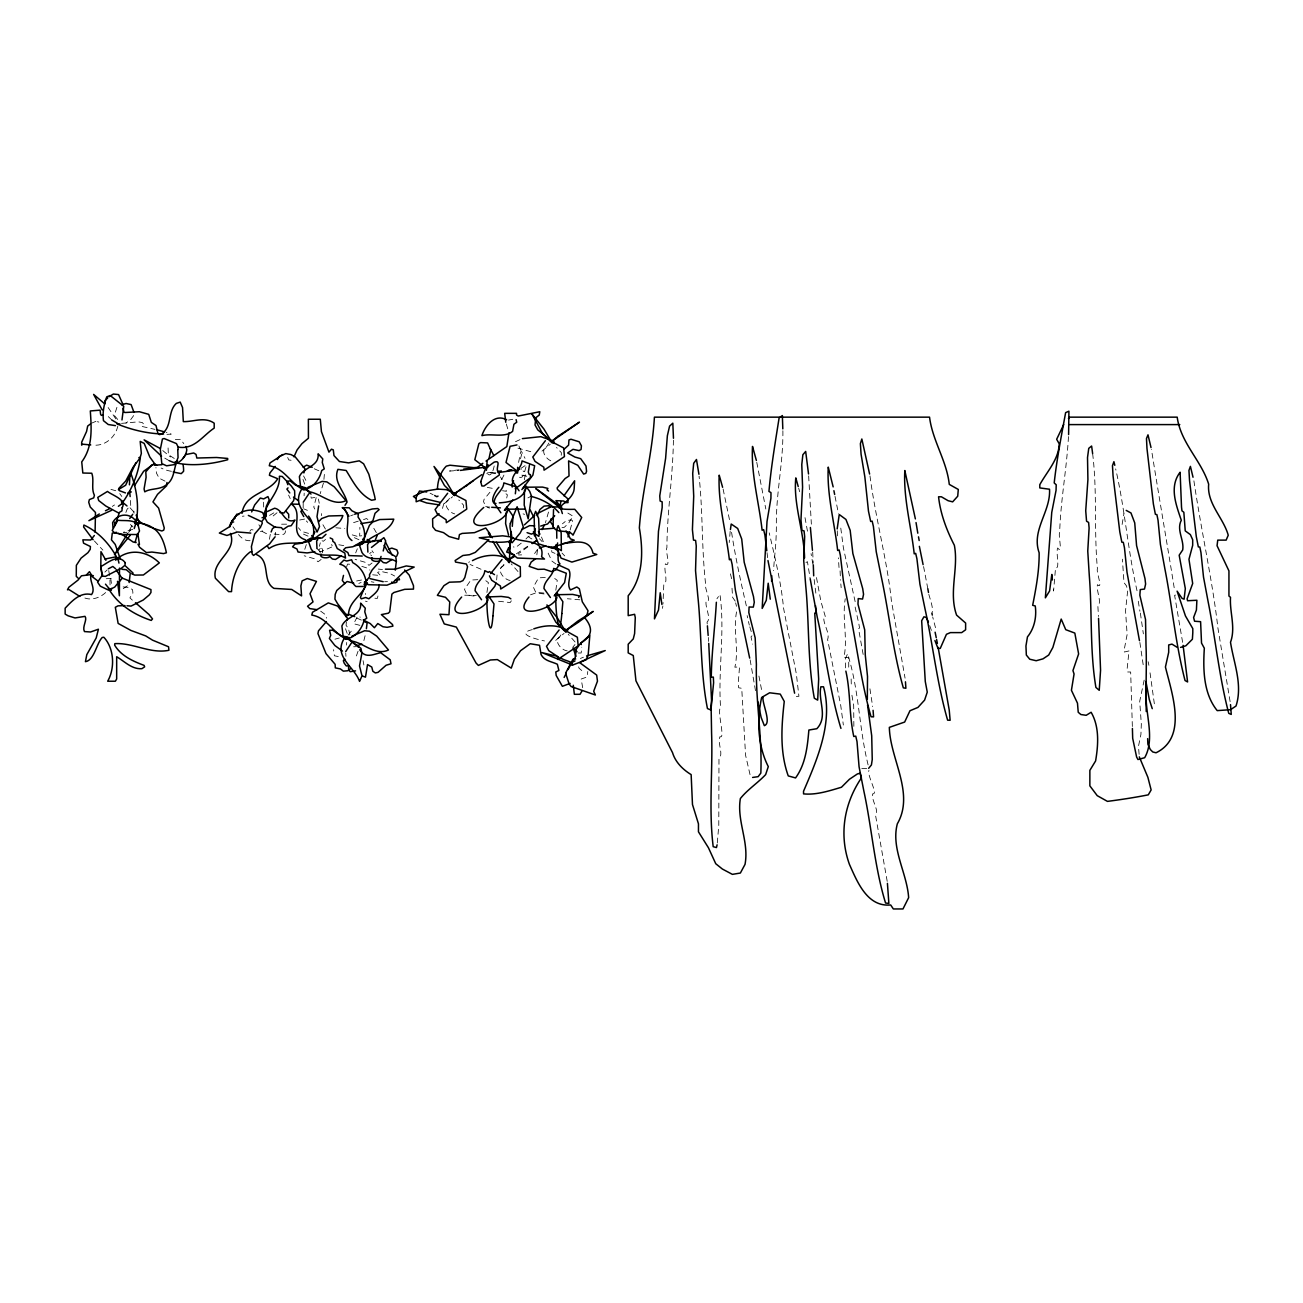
<?xml version="1.0" encoding="UTF-8"?>
<svg xmlns="http://www.w3.org/2000/svg" width="1303" height="1303" viewBox="0 0 1303 1303"><rect width="100%" height="100%" fill="white"/><g stroke="black" fill="none" stroke-linecap="round" stroke-linejoin="round"><path stroke-width="0.75" stroke-dasharray="5 3.75" d="M807.469 531.184L804.423 514.408M848.725 667.169L848.742 657.445L843.921 657.412C848.025 638.063 841.917 618.322 845.256 598.745M316.206 497.648L313.762 507.03L314.821 509.05M110.055 584.933L109.892 577.424M318.437 499.049L319.251 503.251M304.088 495.759L304.185 493.153M346.598 645.083L346.679 642.477M322.362 552.912L322.509 549.198L319.463 545.81M673.407 440.17C672.934 476.442 667.12 511.379 666.908 547.618C665.035 550.42 671.322 568.238 665.361 563.857C663.357 569.851 668.667 582.05 663.781 584.77L662.966 604.006M263.613 502.192L263.662 507.046M782.875 430.772C783.315 463.282 775.757 494.228 776.376 526.542C776.083 548.547 774.519 553.628 773.575 570.698M275.226 535.305L275.405 532.324M249.867 531.282L251.137 529.621L253.075 529.946M486.931 592.49L488.364 582.588L485.824 580.715M555.811 590.259L557.244 580.356L554.703 578.483M1068.476 436.586C1066.701 469.015 1060.675 499.945 1059.648 532.504C1057.971 534.784 1063.215 555.241 1057.678 547.977C1055.577 552.505 1060.414 568.971 1055.528 568.108L1053.573 591.025L1052.987 585.503M717.285 842.976L718.784 825.532L718.979 758.623C723.882 754.046 717.171 743.068 719.956 736.716C725.787 739.338 716.699 711.096 720.575 707.382C717.937 669.661 725.152 632.362 719.973 594.461L716.927 598.761M346.386 622.231L346.061 625.261L348.487 628.649L350.1 635.734M537.52 549.882L536.689 555.941M736.57 611.889C732.84 630.294 739.241 648.975 734.859 667.201L739.534 666.859L738.166 684.042L738.687 687.772L741.733 688.31L745.577 755.268L750.039 774.634M730.169 531.347L729.24 542.504M524.36 479.683L525.598 472.826L523.057 470.953M518.627 462.435L520.597 451.832L521.526 451.522L525.011 458.298M1122.111 524.474L1123.984 513.284M285.438 530.81C285.715 537.667 276.073 533.139 272.066 534.197M662.445 608.371L662.869 605.976M116.912 407.367L114.338 415.429L119.615 421.732M323.91 479.39L324.48 473.315M269.412 539.279L270.438 533.676M321.369 515.63L321.45 513.61M363.879 664.953L363.081 660.67M357.331 548.775L355.67 552.895M496.638 579.949L497.094 574.639M506.704 497.99L507.404 494.831L504.864 492.957M443.818 503.609L441.978 510.239M133.558 512.128L133.818 511.037L134.095 513.203M548.514 512.046L545.452 522.65M570.144 529.963L572.603 520.891L571.48 519.995L566.626 520.402L562.44 523.806M363.879 640.587L365.215 635.278M494.179 465.937C493.739 468.429 491.72 477.159 487.99 474.422M323.437 483.12L320.18 493.723M501.72 479.553L504.212 474.536M1144.164 680.133L1139.702 701.307L1141.33 724.191L1140.923 734.403L1138.48 746.244L1139.164 755.088M511.346 600.83L510.206 602.54L494.879 600.846M319.349 546.299L320.31 542.846M346.647 566.74L347.526 564.085L350.312 564.264M303.159 508.137L303.208 502.241M526.021 466.816C524.881 469.569 523.725 479.781 519.18 477.159M358.064 651.207L356.256 656.337L357.315 658.373M520.5 458.835L521.998 452.825L518.789 445.659M125.87 512.47L127.157 509.131L130.691 505.694L130.544 500.287M529.197 536.184L528.823 537.259L531.917 538.986M551.723 550.485L551.821 552.049L555.941 553.775M537.439 549.459L532.96 555.925M855.126 607.035L858.921 624.267L859.524 627.981L858.547 628.795L863.254 655.002M463.526 507.828L463.64 505.255L458.786 500.01M561.251 455.284L561.365 452.711L556.511 447.466M262.603 530.875L260.437 531.526M1138.268 601.22L1139.913 611.254M449.47 498.251L448.753 499.505C441.831 503.398 449.144 512.779 454.698 513.887M503.821 564.525L503.121 565.795C495.873 570.014 504.18 579.9 510.141 580.421M560.893 634.968L560.192 636.222C552.944 640.441 561.251 650.327 567.212 650.865M321.141 559.443L318.111 561.772L314.365 558.743L304.185 555.778M372.039 563.01L369.01 565.339L365.247 562.31L355.067 559.345M117.824 426.081C115.332 437.433 104.631 446.734 92.529 445.007M548.921 442.987L546.478 446.962C539.556 450.854 546.869 460.236 552.423 461.343M133.655 415.576L130.593 419.794L125.919 423.1M131.945 525.679L128.345 532.129L123.329 532.699M371.241 552.228L369.661 553.58M128.59 532.455L130.609 529.914M348.129 635.098L351.321 631.124L353.732 630.88M572.766 647.265L574.965 644.545M277.018 512.747L271.399 517.421M525.956 538.986L528.513 536.282M244.068 516.069L242.358 516.265M104.875 572.082L107.172 569.9M504.082 564.932L498.626 569.932M521.233 543.188L515.565 547.537L513.301 546.869M105.624 592.556C100.201 597.67 91.438 600.797 84.272 597.8M468.689 562.456L469.503 561.723M310.977 496.801L311.254 498.104L315.945 497.225M444.258 503.658L452.597 496.736M541.983 451.115L550.322 444.193M555.697 640.376L564.036 633.453M325.538 539.426L323.372 541.25L322.085 540.778M520.874 468.412L526.477 464.715M127.368 585.845L122.645 589.054M489.912 492.273L484.097 499.31L483.527 501.541L484.928 504.847M527.829 546.885L518.089 554.019M112.302 506.411L114.501 504.961M516.346 553.824L527.634 546.266M269.526 515.418L275.829 511.672M304.772 549.329L306.498 544.084M318.763 550.013L320.277 548.368M91.34 423.263L98.132 420.429L97.497 421.749L98.849 422.074M579.884 599.803L567.342 598.745M530.516 594.819L537.259 592.425L545.208 593.174M805.971 562.505L807.437 561.691L810.222 578.939M751.978 635.815L751.017 636.874L752.597 644.138M358.341 521.119L350.588 523.578M527.927 497.909L530.858 496.345M520.06 439.6L512.877 442.89M532.357 629.593C514.213 633.991 538.269 639.659 544.491 640.946M258.89 524.751L260.795 527.91M339.285 637.998L334.952 639.187M331.728 547.032L319.838 552.195L318.388 549.768M250.062 540.468L249.378 540.778C243.303 540.712 238.905 535.777 235.957 530.956M358.814 583.451L361.143 582.408M291.074 460.285L288.729 459.926L287.1 456.131M580.405 658.471L583.451 657.201M353.325 514.766L350.637 515.858M132.743 529.36L123.769 532.047M363.521 519.669L366.452 518.529L367.869 519.522M299.69 520.011L304.707 519.05M512.763 419.289L508.496 420.087M356.11 646.663L353.618 646.777M356.615 580.991L363.081 579.688M123.117 586.904L129.323 587.555L132.564 589.754L132.922 593.012L129.893 597.865L133.9 601.579M521.33 469.292L521.119 469.21M562 527.65L564.329 527.275L568.613 523.236L572.945 516.167L566.039 511.949M459.112 469.748L449.535 471.034L458.705 470.53M487.224 472.94L494.912 471.8M464.715 595.21L476.344 595.422M338.259 656.565L334.382 655.767L333.568 649.676M382.463 569.541L378.293 569.069M338.829 544.784L345.311 545.876M495.938 472.826L486.752 473.478M361.729 535.761L359.661 535.989L359.889 527.292M106.227 578.727L111.211 578.337M866.739 768.428L861.772 768.526M581.773 670.54L579.102 668.292L578.19 665.556M518.529 554.98L521.64 554.866M175.319 439.502L180.531 439.323L183.804 443.623M121.537 423.377L138.346 421.83L142.32 422.579L143.591 423.996L141.832 426.423L154.976 429.387M545.289 577.457L539.751 577.799L537.764 579.281L533.35 587.067L535.517 591.855L537.471 593.142L545.827 594.168M477.794 579.672L470.888 580.047L464.487 589.314L466.653 594.087L468.608 595.373L476.947 596.399M384.646 581.692L387.496 581.659M281.595 524.197L286.644 524.181M335.848 527.764L344.806 528.546M578.19 652.998L581.171 652.998L581.773 647.216M796.345 696.388L798.918 696.291L796.361 673.944L783.543 608.11C781.344 584.053 775.546 559.818 769.21 532.862M110.95 489.374L117.645 491.28M487.42 506.9L489.879 507.095M352.233 534.881L359.449 536.966M372.674 574.802L380.525 575.551L377.593 572.424L380.329 571.3L389.662 573.336L394.646 576.024M526.754 476.23L521.314 474.992L519.408 472.582M495.563 473.494L490.123 472.256L488.218 469.846M166.947 434.371L171.214 434.111L166.214 432.384M487.306 487.436L493.984 488.609M530.777 451.685L517.942 448.134M371.274 581.757L373.928 582.278M502.518 490.726L506.411 491.296L505.711 489M1175.615 595.064L1174.606 595.292L1182.815 643.487M361.811 566.365L367.983 568.32L369.971 570.16M314.251 468.771L319.268 470.953M356.761 618.094L361.778 620.277M365.459 601.172L367.169 601.66M266.529 533.725L261.691 531.168M815.857 593.158L813.691 575.812M489.407 508.154L485.693 506.33M523.073 513.871L524.653 514.359M358.928 539.703L352.201 536.722M308.029 536.136L301.302 533.155M481.035 569.264L470.057 564.476M370.703 554.931L371.599 555.632M303.86 508.903L307.41 510.336M374.906 598.224L377.381 598.419L378.31 594.477M359.872 625.342L353.699 623.746L357.69 615.993L360.279 617.182M169.113 460.643L163.95 457.662M308.55 533.399L301.335 531.315L298.436 527.764M430.088 493.202L433.133 494.733M165.074 481.149L159.145 478.185L156.441 473.07L155.937 467.435M320.668 611.172L325.18 614.462L326.548 618.143M555.925 564.004L551.918 561.072L546.837 550.387M174.276 458.477L168.364 454.633L167.989 445.789M162.761 450.561L170.481 456.978M111.879 420.071L107.318 415.673M130.333 524.506L133.02 526.933M130.072 507.779L134.339 512.6M94.402 541.006L102.888 550.11M316.971 548.53L320.717 552.065M517.991 571.545L511.167 563.841M575.063 641.972L568.238 634.268M562 553.042L564.688 555.892M539.458 538.742L542.146 541.592M306.368 520.939L307.655 522.356M119.746 493.625L121.814 496.459M232.96 526.803L234.947 529.572M108.149 407.546L116.814 420.332M303.566 475.937L307.003 482.566M735.234 601.139L732.612 597.36L731.879 586.171M731.618 578.727L730.364 573.581M372.039 550.713L373.407 552.765M500.417 476.898L501.981 479.537M373.814 528.301L376.437 532.829M322.916 524.734L325.555 529.262M288.582 495.075L290.227 498.593M304.674 484.13L302.931 479.26M347.184 633.437L345.442 628.583M345.947 656.337L345.718 652.982M331.613 544.475L332.167 545.81M541.494 537.031L543.498 542.113M929.723 625.635L932.329 633.079M506.297 424.012L507.909 429.29M749.811 626.857L751.359 632.102M746.358 605.862C740.462 580.78 735.12 555.681 731.26 530.288M798.706 488.283L799.684 491.736M935.489 627.671L932.687 616.922M110.722 578.483L111.911 586.448M928.811 594.331C931.01 601.986 933.567 608.892 931.922 613.273M855.143 601.66L843.432 548.074L840.516 526.135M923.583 566.561L927.85 588.809M1140.369 613.094L1143.366 633.861M1174.182 587.734C1167.797 547.488 1158.693 495.156 1151.445 449.388M1137.03 590.764C1127.812 550.387 1125.01 509.294 1115.661 468.917M735.658 602.866L736.488 606.302M758.932 676.029L761.799 690.981M748.459 621.498L749.306 625.098M812.893 564.297L811.052 553.628M747.156 615.602L747.645 617.883M723.1 489.032L730.217 523.236M1148.155 661.729L1148.904 665.328M756.766 462.337L765.822 509.017M835.028 496.362L838.432 513.545M869.981 475.937C875.551 518.399 887.62 562.766 891.35 600.488L905.064 678.146M869.932 688.782L872.652 706.601M816.492 577.571L820.939 601.546L825.157 615.993L825.467 617.866L823.74 618.322C823.822 625.326 830.027 633.258 827.617 639.578L840.728 705.412L843.35 725.022M582.685 687.707L581.171 679.026L587.099 676.974L587.783 671.501M750.137 659.888L755.773 692.268M1193.906 480.856C1201.122 530.012 1213.06 584.005 1217.8 627.329L1230.293 702.675M887.213 881.382L875.583 815.515C879.509 810.189 871.104 800.547 872.668 793.836C878.727 794.797 866.772 775.252 868.938 770.399M868.107 764.877C858.889 728.214 859.247 690.264 847.585 653.878L845.403 658.552L845.614 669.139M108.752 570.616L109.599 575.731M365.345 593.451L365.524 594.494M1139.864 642.444L1143.203 664.888M1150.044 672.82L1154.556 705.281M1092.631 453.574C1097.37 492.225 1093.869 530.174 1097.419 568.808C1095.953 571.317 1103.511 590.21 1097.419 584.689C1096.035 590.422 1102.305 603.256 1097.826 605.211L1098.462 616.433M853.856 726.357L853.693 705.656L851.787 694.401M767.027 552.7L767.744 558.58M1132.356 726.504L1130.662 672.022L1127.616 671.973L1127.193 668.309L1129.033 650.93L1124.342 652.021L1124.114 650.197L1127.128 634.512L1125.531 610.635L1127.649 590.91L1126.525 585.959L1123.984 582.588L1122.404 559.182M707.236 623.974L707.073 622.134C711.487 618.143 704.874 607.377 706.096 600.96C712.464 603.55 704.109 587.702 705.656 584.444C701.503 548.205 703.001 512.486 699.076 476.165M840.826 583.923L841.152 587.669M839.018 567.538L838.366 557.863M708.311 637.46L708.604 641.418M808.658 475.888L811.362 524.164M812.697 552.065L813.235 563.059M840.093 570.893L840.5 580.193M837.259 530.842L837.568 538.546M851.152 678.993L851.331 686.42M171.393 471.295A33.08 32.705 20.5 0 1 161.083 468.005"/><path stroke-width="1.5" d="M121.83 501.215L121.977 503.707L118.378 506.281M138.59 524.604L138.623 520.793L136.131 515.092M556.804 538.22L556.658 529.637L558.173 525.646L561.17 532.683L561.365 550.664L558.45 548.726L557.358 549.752L556.804 544.654M129.437 484.814L129.893 475.09L131.147 474.162C137.352 491.28 140.138 511.037 134.242 528.513M288.729 517.975L288.663 514.213L285.813 511.004M916.042 522.568L917.801 533.188M810.385 527.487L812.437 550.306M771.571 581.317L771.799 575.779M396.161 562.587L395.281 570.177M379.173 584.721C379.336 591.383 372.805 595.031 368.879 598.777L365.671 597.507L361.306 598.81L360.345 597.491L364.612 587.474L364.498 581.969L366.029 581.464L368.049 584.705L386.975 585.177L392.561 582.913L403.653 572.147L414.191 567.082L406.275 565.942L395.053 569.199L385.427 569.183M708.734 643.389L711.536 700.151L710.835 709.956L707.448 708.571C700.183 671.778 701.763 633.014 697.773 595.634L695.541 570.616L696.258 546.006L695.59 540.419L693.505 540.126L692.414 529.669L693.717 496.231L692.707 473.445L693.701 463.282L696.47 459.487L698.929 474.259M508.968 432.808L506.834 446.571L486.019 461.067M510.727 536.966L511.346 532.047M267.49 546.201L268.955 548.628C281.823 539.572 297.703 545.859 311.482 540.566L312.525 537.211L311.71 535.614M355.019 545.745L362.381 544.133L363.423 540.778L362.592 539.181M1068.607 434.567L1068.916 411.194L1065.626 412.628C1061.375 435.886 1056.733 459.552 1054.208 482.973L1056.212 484.765L1056.049 490.384L1051.749 512.421L1045.364 597.849L1049.599 590.959L1051.814 574.444L1052.401 579.982M177.566 460.676L174.244 462.744L169.113 460.643M326.418 621.564L318.486 630.847L317.948 633.584L326.011 653.65L335.148 664.318L335.294 667.869L340.474 668.96L343.357 671.143L347.852 670.736L350.312 668.96M516.574 473.054L517.714 469.943L519.669 469.357M117.433 423.312L111.879 420.071M265.633 513.577L264.542 518.513M867.326 699.304L867.521 676.501L865.273 654.953L864.703 629.87L857.977 604.136L858.221 598.598L862.57 599.054L863.547 594.282L862.7 588.63L852.862 553.547L850.175 530.321L845.94 519.457L839.246 514.522L837.178 528.904M489.065 458.298L490.808 450.089L487.599 442.922L480.579 442.597L478.901 443.574L474.813 459.715L486.377 468.722M129.16 582.522L130.267 573.043L126.244 569.704L121.896 569.297M509.782 558.629L509.212 562.749L510.515 540.533M303.876 472.924L305.13 469.08L295.146 456.783L290.927 454.552L285.797 453.591L280.862 455.838L270.014 462.923L269.281 465.741C284.543 468.282 290.764 483.999 303.941 489.879C313.257 487.745 319.544 479.52 321.711 470.546L324.268 468.885L322.281 462.516L322.769 458.9L318.127 453.802C319.398 466.832 303.322 466.946 299.381 476.67L300.504 485.84M488.413 595.911L488.723 598.012M507.453 508.154L507.747 510.255C504.18 527.406 452.597 534.8 483.755 507.453M525.646 486.149L525.94 488.267C523.187 499.505 509.261 502.29 499.277 502.844M557.293 593.663L557.586 595.78M730.429 529.523L731.211 524.034L737.677 528.464L741.716 539.051L744.176 562.163L753.492 596.627L754.29 602.247L753.313 607.117L749.095 607.003L748.818 612.589L755.186 637.9L756.391 664.335C755.545 700.753 762.288 736.732 760.838 773.07L758.134 776.669L752.613 777.451M549.736 507.47L548.954 505.694L544.084 506.101L539.914 509.506L537.211 515.776M495.954 583.125L494.814 586.285L486.394 596.79M111.244 590.389L111.553 588.435M517.649 467.288L517.617 473.005M716.357 602.263C714.956 627.166 711.65 652.282 711.275 677.137L713.344 677.104L713.604 682.707L711.145 707.904L711.585 733.068C712.904 770.724 708.571 809.407 713.197 846.689L716.471 847.569L717.09 844.816M512.291 526.331L513.04 516.183L506.834 507.03L505.906 509.343M116.097 559.557L116.456 557.554L115.218 556.967L104.989 559.036M366.404 628.697L367.12 622.818L364.205 621.433M115.56 560.111C128.72 547.928 146.799 550.615 159.341 562.896L143.379 574.998L134.795 575.095L131.733 573.743L133.02 573.027L125.723 566.251M487.11 461.311L486.426 470.269M535.093 528.627L534.425 535.712M557.635 542.928L556.365 549.85L558.531 550.013M242.016 513.382C244.687 493.12 269.004 493.43 277.702 478.722L269.395 475.286L269.933 472.94L275.177 466.425M515.336 493.772L516.135 486.882L503.854 482.892C503.381 490.596 494.146 494.912 494.114 502.942L500.889 512.812M510.646 540.598C508.903 542.504 495.189 542.667 489.325 541.592L487.55 539.768L479.195 537.764L502.583 535.81L510.971 536.917L512.209 537.487L510.629 539.475L509.066 551.43L517.356 558.059L544.507 559.036L541.592 556.772C545.305 539.116 523.822 543.009 513.463 538.172M119.045 513.496L115.82 523.057L114.631 522.21L114.664 525.581M137.515 533.79L135.317 541.559L136.082 542.602L133.167 542.015L123.476 535.386L118.312 533.35M487.322 467.582L488.022 464.65M121.977 419.957L123.752 406.308L110.218 395.542L106.765 396.829C104.028 404.37 102.318 412.676 103.474 420.69L108.247 424.517L115.462 425.641M330.148 537.927L332.688 539.23L332.802 541.315L334.676 542.651L337.265 548.563L344.839 553.107L345.523 558.091C335.588 551.136 317.916 560.209 311.059 548.889L308.583 541.673L312.411 538.872C315.147 531.298 313.486 522.356 308.55 516.069M384.141 545.338L388.164 552.13L395.737 556.674L396.421 561.658C386.486 554.703 368.814 563.776 361.941 552.456L359.465 545.24L363.309 542.439C366.68 533.693 363.162 524.278 358.048 517.014L358.309 513.903L351.908 510.792L349.269 507.812L342.217 507.633C355.019 515.793 340.588 532.52 351.957 540.55M524.099 487.355L525.028 485.025L529.686 491.345L531.51 496.085L528.187 518.822L524.197 505.124L524.474 490.026M231.25 524.213L232.129 521.982L233.644 521.998M229.931 526.787L231.967 520.972L235.191 517.959M365.149 582.816L366.273 580.454M569.688 531.754L567.978 536.95M381.062 556.414L379.271 561.935L372.137 569.981L369.482 574.753L369.726 576.626L365.964 581.317M488.055 599.641C484.097 613.241 438.117 623.323 461.653 597.051M556.935 597.409C554.361 609.771 509.082 621.222 528.985 597.035M251.674 511.916L254.704 504.929L260.339 498.055L263.678 498.919L267.962 496.59L269.216 499.929L266.301 506.427L266.187 516.542L262.05 517.763M396.78 556.104L398.001 553.009L396.894 549.882L391.828 548.107L388.734 549.117M271.122 531.982L272.474 528.627L275.438 526.656M266.105 513.626L264.688 517.405L267.294 522.177L274.852 527.145L281.448 527.666L283.028 529.637L288.126 526.184L291.172 525.728L294.999 520.092C284.249 524.441 283.109 509.636 274.64 508.235L267.131 511.607M551.202 518.578L550.534 521.9L553.172 525.956M560.925 501.574L559.557 507.763M383.196 550.99L385.672 540.875L383.864 537.667L371.453 547.472M564.134 677.413L566.349 673.016M293.973 456.848L297.051 449.975L301.921 443.655L308.436 438.231L308.371 419.24L320.294 419.24L321.434 431.635L328.959 452.157L331.467 449.193L333.291 449.877L333.975 455.578L339.448 461.506L348.553 462.874L359.27 460.822L363.602 463.787L368.847 474.259L374.564 495.906L375.248 499.57L371.583 500.254C359.025 494.049 353.097 481.589 346.158 470.481L337.9 469.341C332.851 481.654 344.383 491.084 347.07 502.095L345.002 505.303M303.208 502.241L308.844 493.788M345.718 651.565L351.354 643.096M513.561 480.726L511.916 484.407L512.226 487.029M346.598 620.619L347.624 618.404L337.656 606.09L328.307 602.898L312.525 612.247L311.792 615.065C327.053 617.589 333.259 633.307 346.451 639.203C355.768 637.069 362.055 628.828 364.205 619.87L366.762 618.208L364.791 611.84L365.28 608.208L360.638 603.126C361.892 616.156 345.816 616.27 341.891 625.977L343.015 635.164M363.081 586.48L356.028 586.497C348.21 580.78 351.224 566.284 339.774 564.248L343.927 560.078L346.663 561.039L351.615 559.785L352.738 562.635C359.84 566.398 364.84 573.467 366.029 581.464L364.254 584.803M134.47 485.758L143.623 471.295L151.93 465.285M542.015 529.604L544.328 525.076M568.092 669.579L572.115 661.81M135.789 462.891L125.658 485.205L118.378 489.619M313.486 534.605L314.919 531.917M363.667 539.507L369.449 525.353L372.642 522.063L379.613 519.555L393.783 519.148C390.02 531.396 375.476 533.627 367.251 540.843L363.407 542.309L362.495 541.478M521.868 489.602L532.927 475.025L534.653 465.741L522.047 460.904C521.575 468.591 512.34 472.908 512.307 480.937L519.083 490.808M94.337 535.5L90.754 540.012L82.855 539.833L83.555 543.172L90.412 546.511L90.233 549.329L87.953 552.667L81.095 558.107L76.356 565.323L76.274 576.317L78.082 578.109M176.719 461.897C173.592 469.617 174.309 479.634 166.132 484.977C160.122 489.912 150.464 488.153 144.763 491.834L144.079 488.951L146.099 477.354L145.806 471.833L151.457 465.252L154.585 463.803L154.291 465.236L161.963 464.715M277.344 459.552L278.972 456.669L282.946 454.503M321.059 554.068C318.502 557.896 327.851 558.938 329.74 556.528L332.428 559.02L335.441 559.476L341.044 555.909M371.958 557.635C369.401 561.463 378.75 562.505 380.639 560.095L383.326 562.587L386.339 563.043L391.942 559.476M581.789 691.339L580.03 694.304L574.362 694.304L573.271 685.264M447.662 493.267L435.088 509.587L437.319 513.936L446.115 519.75L446.326 522.731L466.751 509.115L465.937 500.499L452.516 493.495M545.387 440.707L532.813 457.027L535.044 461.392L543.84 467.207L544.051 470.188L564.476 456.571L563.662 447.955L550.241 440.951M502.03 559.541L490.677 573.613M559.101 629.984L546.511 646.304L548.742 650.653L557.554 656.468L557.765 659.448L578.19 645.832L577.359 637.216L563.173 629.365M183.039 458.249L185.889 454.535L193.691 452.988L196.036 454.405L196.818 458.037L216.591 457.5L227.683 458.444L227.683 459.731C210.63 464.389 190.873 466.588 174.521 462.516M118.264 582.702L114.713 587.083L108.963 589.917M117.97 559.606C110.608 545.143 99.012 531.901 83.897 525.044L83.604 526.998L93.132 539.751M508.61 547.781L506.639 552.049L513.871 554.687M325.994 534.295L322.069 537.96L310.863 539.263M498.886 487.289C495.515 490.465 488.592 503.056 495.971 503.43M130.121 535.338L114.469 554.703L127.564 533.839M366.925 580.307L365.491 581.675M129.714 518.513L132.743 514.278M512.812 499.912L504.359 510.353M554.703 515.711L547.602 523.953L540.68 526.07M275.128 536.787L269.623 543.84L253.548 555.436L252.212 554.003L251.398 546.609L254.671 533.986L260.405 527.292L262.294 523.203L261.805 521.509L264.77 517.584M1063.72 424.599L1056.652 439.29L1059.241 443.834C1058.785 459.389 1046.993 471.605 1039.794 484.683L1039.794 487.925L1049.518 489.228C1050.886 511.704 1031.113 530.077 1039.142 552.781C1039.354 570.551 1036.048 588.19 1032.66 605.309L1035.25 605.96C1036.797 616.742 1034.403 628.421 1027.464 636.874L1025.95 645.962L1026.341 655.051L1029.745 659.22L1036.178 660.735L1043.003 658.846L1048.687 655.051L1052.857 647.477L1061.196 619.072L1065.74 629.675L1074.828 633.079L1078.623 653.927L1072.939 670.589L1074.063 673.993L1071.424 690.297L1077.483 703.18L1078.232 712.269L1080.887 714.533L1086.197 715.298L1091.116 712.269C1099.569 726.748 1098.315 745.007 1095.595 760.952L1089.862 770.35L1089.862 785.856L1097.224 795.661L1107.436 801.378C1121.036 799.635 1135.06 797.452 1148.285 794.846L1151.135 789.944L1147.878 777.288L1139.294 756.864M1068.46 418.621L1069.616 417.155L1177.195 417.155C1180.73 443.118 1201.399 460.545 1208.663 484.195C1206.79 503.74 1223.403 517.731 1228.24 535.224L1226.139 540.126L1217.751 540.126L1217.051 545.713L1228.941 570.893L1228.941 596.057L1230.504 597.311C1229.495 612.215 1235.912 627.541 1230.504 642.265C1233.778 663.243 1242.932 684.775 1236.01 706.031L1230.504 709.695L1217.214 710.624C1203.32 693.473 1202.995 669.221 1204.33 648.226L1201.529 643.096L1200.6 621.678L1194.558 621.222L1193.613 617.492L1196.415 610.048L1196.887 600.26L1187.57 600.732L1187.098 598.859L1192.685 583.5L1188.971 559.296L1192.685 545.322L1192.685 539.735L1190.356 534.605L1185.241 530.891L1183.841 512.258L1181.984 510.857L1181.512 507.144L1180.111 472.223C1168.954 486.768 1176.12 504.831 1181.284 520.272C1176.218 530.044 1184.362 539.931 1182.701 549.931L1179.182 555.208L1185.323 588.63L1184.101 599.201L1182.049 598.354L1177.098 591.155L1185.453 615.944L1192.799 628.616L1192.799 632.688L1192.392 639.236L1185.86 645.767L1180.551 647.396M554.182 595.878L564.574 582.555L566.3 573.255L553.694 568.417C553.221 576.121 543.986 580.438 543.954 588.467L550.42 597.523M868.645 768.33L871.414 764.959L872.244 759.568L871.707 735.788L867.537 704.939M303.159 467.191L306.645 465.138L312.199 467.305M345.67 616.498L349.139 614.462L354.709 616.628M563.938 495.775L574.623 480.774L574.167 488.658C573.043 503.838 543.172 510.108 574.737 509.294L581.708 517.486L573.011 535.175C568.678 528.497 557.277 534.344 553.058 526.835L553.531 509.685M86.454 574.965L89.451 571.675L91.096 574.379C88.913 581.122 96.113 588.581 91.552 594.575C80.395 591.774 72.056 600.895 65.15 608.192L65.15 614.104L68.147 615.83L75.037 617.948L84.988 616.352C87.708 619.642 81.828 626.841 84.467 631.564L90.542 631.988L98.425 629.219L96.21 637.916L86.812 654.643L85.428 661.68C94.256 660.344 96.145 644.171 102.155 637.509L103.817 637.232C114.322 648.503 115.071 668.325 107.677 681.225L115.381 681.225L116.667 678.977L116.667 656.728C124.616 661.435 131.864 669.465 141.88 668.683L144.633 666.843L144.079 665.361C132.89 661.24 120.951 655.8 114.648 645.132L114.827 643.649C133.053 642.558 150.48 654.139 168.918 650.278L168.559 646.777L152.549 640.164L145.741 635.929L130.837 630.408L118.133 623.42L115.315 607.296L117.987 605.846L125.007 605.602M343.503 575.389L342.298 580.454L344.855 583.646M102.644 574.639L97.595 582.148L100.266 586.155L108.068 589.901M555.485 570.225L559.964 563.759C555.029 560.502 562.375 544.784 553.938 548.416L548.302 546.494M317.753 539.719L316.645 540.924L316.971 548.53M368.635 543.286L367.544 544.491L367.869 552.097M535.728 558.645L531.135 562.082L529.181 566.349L537.96 569.395L544.165 569.167L551.495 571.61L554.15 570.681M288.012 487.892L286.872 489.13L289.787 492.941M318.551 521.786L321.743 518.496L328.714 515.988L342.884 515.581C339.138 527.829 324.594 530.06 316.352 537.276L312.508 538.742M512.975 537.569L508.952 542.292L509.831 543.351M107.726 398.001L105.022 400.542L105.022 403.669M109.077 396.731L113.345 394.043L118.557 394.565L122.71 403.93M318.632 505.955L317.004 516.639L319.512 526.542L317.069 532.047C311.531 516.998 290.846 507.453 301.514 489.423L305.765 489.309L307.019 488.169M349.53 637.493L348.276 638.633L344.025 638.747C333.356 656.777 354.041 666.322 359.563 681.371L362.022 675.866L359.514 665.947L361.876 653.308L360.947 648.373L344.79 636.581M134.616 522.894L136.098 521.607C130.854 512.584 117.482 513.007 112.628 522.731L113.019 527.829M534.686 515.418L524.425 524.848M514.441 555.225L507.942 560.485L510.564 558.824M508.398 562.065L510.629 560.176C499.31 553.075 483.885 554.329 472.452 560.648M439.046 513.74L432.596 518.887L432.775 526.803L435.544 530.305L443.541 532.65L448.965 536.51L458.64 539.23L459.422 534.588L462.125 533.416L474.52 532.65L485.742 528.008L489.993 533.807L490.384 536.901M488.837 539.621L475.286 552.391L469.487 554.703L462.907 555.485L455.154 560.518L455.545 562.065L466.376 564.004L467.549 566.707L464.829 577.538L462.907 580.633L460.187 581.806L449.356 582.197L443.932 585.666L437.352 595.341L445.479 597.279L449.747 601.921L448.965 614.707L439.925 614.25L444.258 623.925L456.327 627.085L476.067 663.08L478.38 665.41L490.384 659.986L497.355 659.595L511.281 668.113L514.376 659.204L520.565 650.702L530.24 643.731L539.54 645.278L541.087 654.562C544.345 661.028 551.674 661.501 557.342 664.237L558.889 670.442L555.795 671.99L556.186 675.475L562.375 686.306L570.111 683.407M302.361 509.815L300.846 511.427L303.729 516.574M344.855 659.139L343.357 660.751L344.187 663.129L346.24 665.898L348.536 665.898L348.65 669.726L350.149 671.68L355.54 670.882M469.275 483.771L473.461 480.595M90.119 424.192L87.676 426.065L86.568 431.472L81.698 442.173L81.649 445.137L82.561 444.193L90.721 444.942M108.328 568.808L112.84 566.463L115.576 568.76M507.258 470.904L510.89 469.992M578.679 597.36L579.542 595.927L572.701 594.412L554.997 594.738M467.793 484.911L465.676 486.41M578.304 622.297L593.174 611.4L577.783 621.14L565.567 630.685M532.618 543.53L536.103 540.957L531.868 543.498M564.183 449.144L568.597 445.105L568.955 439.974L570.975 439.241L579.232 441.815L581.431 445.838L581.057 449.502L579.053 450.61L572.994 449.323L567.668 452.988L574.835 457.027L580.698 458.672L586.008 466.018L586.562 471.328L585.829 473.347L583.63 474.08L577.766 465.285L568.597 460.887L569.036 475.986L565.127 478.527L557.098 487.925L557.489 489.488L567.668 498.691L568.059 502.6L564.932 502.6L563.938 501.036L555.925 500.645L560.029 505.922L562.375 513.561M482.827 463.298L477.484 467.37L473.803 467.663L449.958 465.22L446.294 466.148C440.365 472.061 437.645 481.1 437.417 489.374M577.848 622.622L565.86 630.473M461.816 489.032L458.933 490.905M463.721 487.745L464.601 487.143M361.762 542.83L364.27 541.901M515.19 488.755L530.516 477.729L530.386 474.585L529.132 474.373L528.318 472.061L529.441 465.187M119.224 581.757L122.189 578.337L117.254 571.61M514.587 556.381L511.411 558.303M457.06 492.029L453.656 494.179L481.735 474.683M521.819 529.539L529.604 525.646L534.588 525.793M99.321 513.968L88.897 520.679L111.586 510.336M537.097 513.691L550.876 506.851L561.805 507.079M361.843 644.089L357.82 645.441L355.475 644.757L346.907 637.704M523.366 487.224L542.52 487.094L547.895 488.397L547.048 489.83L548.579 491.068M505.173 509.212L524.327 509.098M486.133 596.986L501.232 596.432L508.479 597.36L510.857 598.826M105.462 510.76L110.087 508.463M438.036 496.101L436.814 496.72L434.665 495.498M539.295 548.042L545.908 545.941M558.743 507.747L561.626 507.926M575.046 660.914L569.688 663.504L570.616 663.585M580.601 661.924L605.244 650.555L586.578 655.946M533.774 628.86C544.605 625.049 557.717 624.023 567.701 630.603M523.464 488.071L525.093 487.452L525.256 485.791M505.271 510.076L506.9 509.457L507.062 507.795M486.231 597.833L487.859 597.214L488.022 595.552M555.111 595.601L556.739 594.982L556.902 593.321M483.641 468.363L486.573 467.777M514.832 471.1L517.763 470.513M127.743 493.055L131.326 491.915M319.756 537.716L308.567 539.996M370.638 541.282L359.465 543.563M354.628 514.229L372.267 508.968L377.756 508.512L379.14 509.652L375.02 513.317L372.951 520.646L371.127 522.014L360.817 523.627M121.847 404.761L126.033 403.49L131.114 404.582L133.965 412.351M108.882 588.288L105.494 584.151M103.198 414.859L101.39 415.38L100.608 414.338L100.087 410.152L90.314 410.95C91.487 428.736 92.92 446.782 81.731 461.897L82.822 473.022L91.764 473.233C94.402 480.221 90.917 488.283 94.386 495.254L93.718 497.86L89.37 499.603L88.718 502.225L90.233 507.014L95.477 512.47L95.086 532.243M138.818 457.695L140.349 457.288C138.493 474.031 131.554 490.254 121.798 503.626M522.373 438.622L540.843 436.668L554.003 441.342M121.309 501.785L123.215 501.28M308.013 487.241L322.134 481.41L326.906 481.898L334.236 486.817L345.963 500.661C333.226 506.769 321.483 493.984 310.016 491.915L305.928 489.276L305.749 487.68M351.989 636.173L364.645 630.733L369.417 631.222L376.73 636.141L388.473 649.985C375.736 656.093 363.977 643.307 352.527 641.239L349.709 639.838L347.706 636.955L341.695 636.092L332.574 630.18L329.594 630.277L330.734 635.375L329.366 638.454L334.92 645.555L342.428 651.06M314.837 551.739L307.117 552.928L298.045 552.016L296.954 548.986L292.589 546.837L294.771 544.182L302.019 543.172L310.831 538.155L312.411 538.872M311.808 538.644L313.371 538.334M116.586 532.324L112.286 533.122L111.472 539.865L115.25 544.442L120.267 558.987M515.271 470.22L497.958 472.582M487.794 466.914L460.268 470.416M372.202 541.071L380.101 540.338L381.03 541.494M463.721 469.064L478.918 467.484M498.365 471.344L501.378 470.969M550.876 440.821L553.172 442.01M453.167 493.365L455.447 494.554M507.519 559.655L509.815 560.844M564.59 630.082L566.886 631.271M178.12 447.108C194.408 449.975 202.763 435.577 214.197 428.117L214.197 423.182C204.473 416.357 193.691 421.944 183.316 421.618L182.55 407.578L180.205 402.106L176.296 403.409C167.37 411.65 172.485 426.912 161.474 434.111L159.389 434.632L157.826 433.068L156.002 425.527L151.327 422.4L148.721 414.338L139.356 411.732L125.055 412.514L124.013 412.253L123.019 408.311M251.642 551.706L250.323 551.853C238.596 560.665 232.243 576.854 231.527 591.627L228.611 591.627L215.37 578.223C211.314 560.551 237.618 551.674 230.419 533.399M362.218 556.055L348.943 555.583L347.852 552.553L343.487 549.899L345.67 547.749L352.901 546.739L361.729 541.722L363.309 542.439M508.235 470.367L511.965 470.057M554.541 528.22L540.419 529.295M534.816 535.452L535.924 534.425L538.823 536.364L539.23 533.807L538.628 518.382L535.647 511.346L534.116 515.336L534.621 535.175M516.982 444.926L510.092 446.31L506.004 462.451L517.568 471.458M562.945 543.595C574.118 542.439 589.575 537.813 592.995 553.189L596.774 554.508L571.903 562.082L561.056 558.124L555.697 545.012M378.228 541.266L380.965 541.103M279.982 512.519L283.924 513.073L293.566 500.743L294.787 496.068L294.608 490.71L291.4 486.133L282.262 476.475L279.412 476.246C280.406 491.768 266.512 501.427 263.743 515.679L264.688 517.405L262.669 512.616C248.515 506.411 234.605 511.818 229.214 526.933L219.36 533.057L226.917 535.468L237.488 531.966L250.779 533.074M439.681 504.961L426.684 502.974L420.217 500.678M1069.649 424.599L1179.769 424.599M348.895 516.297L344.318 509.196M500.417 507.861L491.703 507.274M119.876 423.931L116.912 423.85C131.701 429.941 147.516 433.655 163.608 434.046M316.987 609.674L309.756 608.582L307.557 606.27L313.029 601.888L310.016 593.696L316.45 581.399L307.296 578.532L302.101 580.861L300.879 585.91L301.547 595.878L291.725 589.461L273.956 588.37C261.561 580.991 271.04 560.941 256.593 554.622M127.026 605.765L131.066 606.09L143.2 600.031L149.259 594.934L150.953 592.507L150.953 589.591L122.287 578.125M135.935 524.392L134.812 522.128M357.136 646.402L358.716 646.956M353.732 583.158L347.07 581.496L336.76 590.487L335.197 594.363L334.936 599.119L337.672 603.794L345.735 614.12L348.471 614.886C348.732 601.058 362.967 595.227 366.811 583.19L366.029 581.464M298.371 504.245L291.335 504.066C304.918 513.301 287.426 533.953 305.358 539.784M530.858 496.345C541.234 498.805 551.951 504.294 558.857 512.633M383.212 581.708L370.003 578.63M506.639 419.745C494.7 413.458 485.221 425.56 481.882 435.642C491.622 433.133 504.57 438.15 512.6 431.374L513.936 424.257L516.721 422.221L516.102 419.631M439.958 502.323L424.501 498.642L416.162 501.769L416.162 497.355L419.501 491.019L426.716 491.98M362.706 542.211L372.967 541.527L375.199 540.354L377.218 535.321M111.097 589.07L108.41 588.435C117.84 604.429 133.867 614.674 151.246 620.423L152.516 618.909L148.917 614.43L135.496 602.752M125.446 492.909L119.29 490.628L118.866 488.332L125.739 481.035L133.036 467.288L140.056 457.988L141.343 453.411L140.187 441.391L144.193 443.395L149.78 456.995L154.65 463.721A33.08 32.705 20.5 0 0 156.653 465.285M156.963 429.795L164.553 431.879M559.915 555.615L557.342 554.459M304.397 488.381L306.824 489.635M116.374 558.84L118.133 559.362L118.964 563.124M248.336 515.402L260.942 521.281M127.01 505.971L121.993 501.769M557.635 564.606L568.743 569.623C572.424 575.861 565.877 583.581 570.437 589.966L576.822 586.985L579.346 588.809L582.311 601.839L588.011 610.749L586.871 615.537L584.591 617.589C593.044 627.72 592.865 635.636 580.943 642.949L581.333 644.545M391.584 582.115C393.457 584.021 400.412 581.936 395.395 579.998L399.516 579.754L399.093 578.499M527.08 532.65L531.396 534.116L533.741 533.09L535.435 534.36M555.208 655.832L541.983 652.608L572.538 665.1L586.089 659.823L588.142 655.116L589.852 635.196L580.356 643.552L576.284 649.138L575.193 657.608L571.724 662.592L572.44 665.23C573.385 661.24 564.802 661.093 560.73 657.95M152.142 528.008L161.833 530.972L163.722 530.158L164.259 528.008L158.608 508.089L152.94 501.883L157.533 494.342L166.686 485.726L166.947 482.501M556.348 656.272L558.678 657.152M551.283 547.113L556.332 549.231M173.201 472.012L181.247 473.64L183.576 471.311A28.08 27.249 49.4 0 0 183.071 464.796M456.278 493.886L446.359 489.684L437.824 489.081L424.648 491.182L413.393 496.427L415.69 498.186M150.35 527.161L141.359 522.894L136.245 518.855M135.251 522.601C155.725 524.229 162.468 534.181 166.409 552.798L163.543 553.596L151.897 552.049L146.376 552.57L139.584 547.26L138.004 544.247L139.454 544.491L137.971 534.442M534.653 534.165L535.533 534.637M557.179 548.465L558.075 548.938M1126.199 510.401L1130.971 512.959L1134.734 522.894L1136.574 545.599L1144.979 578.548L1145.614 584.037L1144.49 589.054L1140.272 589.607L1139.848 595.227L1145.532 619.511L1146.021 645.734C1146.77 664.449 1145.728 683.179 1146.265 701.828C1147.389 719.891 1153.937 741.309 1144.685 757.711L1137.959 759.519L1136.607 756.962L1132.682 738.312L1132.405 728.475M308.599 491.329L302.28 487.257M79.809 596.399L68.733 589.428L67.495 589.819L68.88 587.23L78.05 580.063L81.47 575.796L90.037 574.721L93.327 575.731L92.155 576.594L98.23 581.317M1177.277 647.396L1171.967 644.122L1168.693 644.952L1168.693 652.298L1165.436 667.006C1171.837 693.391 1187.961 737.319 1156.038 752.776L1152.764 751.961L1150.321 749.518L1147.878 744.208L1147.65 738.638M362.609 676.062L365.475 677.153L367.527 664.579L371.762 667.038L372.853 671.273L375.313 672.918L378.049 672.364L386.095 665.263L391.014 663.764L390.2 659.807L380.639 652.705C373.309 654.285 365.296 659.009 359.742 649.741M575.649 659.009L573.027 659.155L565.616 673.097L569.085 683.928L571.154 686.551L595.357 694.988L593.696 691.274L597.474 681.16L596.676 675.084L579.737 662.673M363.26 619.951L370.231 623.551L374.401 627.737L377.789 623.551L382.952 626.743L387.138 627.329L392.903 626.14L392.512 624.544L381.372 614.593L388.327 613.208L389.727 611.807L391.91 594.103L393.913 592.507L404.647 589.331L413.491 589.119L413.491 585.698L409.223 575.112L404.63 569.997M298.485 500.792L293.468 497.111M160.106 448.395L144.128 439.86L161.539 456.229M238.775 514.506L236.837 514.18L234.247 518.317M494.505 574.623L489.407 571.594L488.25 572.375L484.814 570.665C484.358 578.353 475.106 582.669 475.074 590.699L481.556 599.755M348.031 638.03L349.334 638.959M452.011 492.843L444.486 485.53L433.997 466.458L446.245 481.654L454.584 495.612L451.734 492.648M554.541 443.46L537.781 429.892L535.028 424.941L535.761 417.791L539.247 415.038L539.8 411.732L518.285 416.032L516.525 415.022L516.525 413.344L504.684 413.344L505.759 422.27M367.218 539.426L370.427 542.178M311.026 494.065L305.521 488.706M104.631 403.783L93.621 394.402L102.204 409.94M533.416 531.673L538.514 543.823L551.039 547.814L574.248 540.224L570.47 538.888L566.056 530.972M506.085 558.922L520.288 566.772L520.451 576.512L500.694 589.021L500.466 586.041L491.671 580.21L489.439 575.861M577.05 651.695L573.173 647.966L575.91 656.419M496.378 542.26L508.936 561.902L500.075 553.466L492.925 541.429M546.934 604.918L557.684 618.371L566.007 632.33L555.909 622.248L547.113 606.384M492.387 537.764L488.364 532.732L490.042 535.956M176.654 461.262L177.697 462.793C182.42 460.35 186.134 455.219 186.818 449.861L185.987 446.489M490.335 448.786L493.837 455.561M840.94 728.393C830.027 692.382 825.727 654.122 817.274 617.361L810.222 578.939M538.448 531.461L539.931 534.165M392.056 555.062L385.558 542.178M928.42 621.906L926.172 617.394L923.908 616.824L921.661 620.765L925.277 681.485L927.264 692.121L924.609 700.102L917.947 707.415L909.966 710.738L904.657 722.057L889.346 727.367C889.965 758.818 914.967 793.315 897.327 823.822C890.78 848.628 907.018 872.961 908.647 897.653L902.979 908.957L893.337 908.957L890.682 904.966C867.277 907.197 857.325 881.984 849.442 864.394C838.855 834.946 843.953 803.642 861.413 777.924L860.094 773.265L857.423 773.933L849.442 779.259L841.461 787.24C829.278 790.856 816.329 795.139 803.544 793.885L803.544 791.23C817.437 758.932 833.366 722.22 823.512 686.795L820.841 686.795C817.877 700.786 828.333 716.552 816.851 728.703L808.87 730.038C807.453 746.57 805.645 764.112 795.563 777.924L788.25 775.92C779.634 751.831 781.458 726.325 784.259 701.437L780.269 694.108L769.633 692.789L761.652 697.447C756.62 719.907 757.727 745.902 768.298 766.62L765.643 774.601C757.646 783.103 747.547 789.537 740.365 798.544C736.586 820.971 749.274 841.852 745.023 864.394L740.365 873.043L732.384 874.362L722.399 869.052L715.754 863.726L708.441 847.764L698.457 831.803L698.457 823.822L692.479 804.521L691.144 774.601C682.886 769.633 675.329 762.092 672.527 752.645L635.945 680.817L633.274 655.539L628.193 652.884L628.193 644.236L633.274 638.91L634.61 633.584L635.278 617.622L634.61 614.299L628.193 615.635L628.193 595.764C643.666 577.034 643.242 550.615 639.35 527.894C642.086 490.661 652.298 454.389 654.415 417.155L929.544 417.155C932.476 440.74 946.76 460.806 949.268 484.39L958.291 489.456L957.721 496.215L952.656 501.85L948.144 500.727L941.385 496.785L938.567 496.785C940.375 513.691 946.597 530.158 954.35 545.257C958.861 568.271 948.454 592.409 956.597 615.13L965.621 623.029L965.621 629.789L961.679 632.606L950.408 632.606L946.45 634.3L940.261 648.389L937.997 648.389L934.919 640.539M530.272 510.043L533.302 516.281M105.901 560.29L100.966 551.658L100.803 567.147L102.367 576.366M1152.259 708.653L1149.295 699.548L1145.923 681.534M116.423 569.867L116.879 570.926M508.593 535.11L505.597 523.545L506.281 512.03M305.765 489.309L305.195 487.631L295.7 485.221L290.08 480.872L286.741 481.344L287.8 484.683M798.218 486.54L795.791 477.875C793.185 504.489 804 531.103 804.57 557.928M722.611 487.306L719.207 475.172C717.839 503.186 726.08 531.852 729.387 559.801L730.853 558.971L732.139 564.362L735.381 590.08L749.681 658.129M794.602 693.196L767.972 560.534M756.375 460.448L752.515 446.44C750.919 474.097 759.014 502.6 762.125 530.256L763.639 529.637L764.91 535.044L766.799 550.729M923.094 564.639L919.364 546.332M1193.027 477.24L1190.405 466.376L1188.955 470.416L1189.541 480.612L1196.301 536.608L1198.337 546.918L1199.819 547.032L1200.959 552.537L1203.516 577.082L1208.142 601.791C1215.536 638.779 1219.136 676.925 1228.762 713.36L1231.254 714.435L1230.521 704.614M1114.798 465.301L1113.918 461.685L1112.469 465.708L1113.055 475.904L1119.798 531.901L1121.85 542.211L1123.316 542.325L1124.473 547.83L1127.03 572.375L1139.457 640.636M1151.021 447.58L1147.992 434.827L1146.477 438.541L1146.982 448.541L1153.383 504L1155.386 514.31L1156.885 514.62L1158.025 520.141L1160.403 544.393L1164.931 569.085C1172.163 606.042 1175.583 644.138 1185.046 680.541L1187.587 681.941L1183.091 645.36M757.662 701.323L761.147 717.448L764.356 725.673C771.93 723.018 761.962 703.767 762.972 696.844M931.922 613.273L932.296 615.097M935.114 632.199L936.238 637.672M833.154 486.899L828.252 467.125C826.737 494.635 834.604 522.943 837.65 550.452L839.116 549.964L840.37 555.387L843.367 580.747L848.432 605.39C856.527 642.298 860.583 680.557 871.055 716.764L873.564 716.878L873.075 710.314M833.904 490.677L834.653 494.472M915.374 518.903L904.819 470.53C903.305 498.039 911.172 526.347 914.217 553.856L915.683 553.368L916.921 558.792L919.918 584.151L925 608.794C933.095 645.685 937.15 683.961 947.623 720.168L950.131 720.266L949.219 710.005L938.127 647.347M869.606 474.048L861.837 438.997L860.387 443.639L861.071 454.21L864.866 476.979L868.482 511.183L870.665 521.444L872.179 521.135L873.417 526.591L876.235 551.706L881.203 576.382C889.135 613.306 893.011 651.581 903.321 687.837L905.894 688.261L905.455 681.811M936.613 639.496L937.378 643.421M918.501 536.852L919.169 540.533M927.85 588.809L928.485 592.49M815.515 605.667L816.215 613.094L814.75 613.11L818.675 679.091L817.681 700.118L814.326 698.229C807.453 661.452 809.342 622.867 805.71 585.584L803.723 560.616L804.668 536.527L804.049 530.924L801.964 530.305L800.97 519.848L802.583 487.143L801.785 464.568L802.86 454.731L805.677 451.441L808.528 473.966M661.891 604.462L660.23 592.751L658.487 610.113L654.464 618.876L658.471 531.298L662.168 507.502L662.168 501.867L660.116 501.004L659.758 495.906L665.621 458.249L667.364 435.739L669.579 426.114L672.82 423.182L673.472 438.264M1092.631 453.574L1091.621 446.017L1088.754 448.346L1087.516 457.548L1087.907 479.634L1085.725 510.776L1086.555 521.2L1088.608 522.438L1089.113 528.041L1087.761 551.071L1089.308 575.828C1092.256 612.785 1089.748 650.897 1095.904 687.43L1099.227 690.297L1100.563 670.247L1098.543 618.371M770.252 599.185L768.2 583.223L766.294 600.308L762.174 608.436L767.011 521.477L770.92 498.251L770.985 492.615L768.949 491.426C771.115 466.995 775.269 442.303 779.096 418.002L782.354 415.576L782.81 428.866M845.859 671.11C850.696 692.626 849.035 715.103 853.774 736.472L855.762 736.146L857.016 741.619L859.068 766.767L863.938 791.458C871.87 828.301 874.525 867.081 885.551 903.012L888.874 903.402L887.424 883.353M129.567 491.019L130.153 496.573M119.501 568.108L119.387 595.764L117.498 581.317M707.399 625.831L708.164 635.473M813.3 564.883L813.691 575.812M1146.233 711.519L1145.826 685.362M480.726 481.67L481.849 485.97L483.999 486.019L499.326 474.992L499.196 471.849L497.941 471.637C495.401 468.249 501.818 459.698 494.146 462.158L485.53 468.445L480.726 481.67M138.232 525.663L139.502 530.956L137.483 534.539L123.248 534.442L114.501 532.894L112.237 530.435L117.824 520.239C124.127 521.184 135.04 518.969 138.232 525.663M125.104 562.684L125.039 565.225L121.684 568.027L105.462 576.398L102.188 576.04L100.885 566.561C107.905 562.815 117.596 553.856 124.616 561.87L125.104 562.684M492.957 615.782C490.335 650.083 484.863 601.839 487.794 594.787L494 603.941L492.957 615.782M561.837 613.534C559.199 647.852 553.726 599.608 556.674 592.556L562.863 601.693L561.837 613.534M177.762 449.714L178.039 457.646L175.27 464.487L166.589 465.806L161.816 463.624L160.318 449.388L162.435 438.997L164.129 438.525L176.442 443.59L178.332 447.45L177.762 449.714M122.173 507.747L121.961 510.857L118.508 512.926L105.82 506.036L98.686 500.547L97.79 497.388L107.481 491.443C112.367 495.433 126.994 499.538 122.173 507.747M510.385 523.301C508.463 529.393 513.952 534.996 510.499 541.087L512.16 542.716L520.19 533.008L523.285 526.982L517.128 506.753L510.385 523.301M557.798 436.391L551.316 441.652L579.46 422.139L557.798 436.391M544.491 494.7L535.826 488.592L561.74 509.115L556.006 503.153L544.491 494.7M532.113 414.207L542.211 432.987L552.309 443.069L543.97 429.11L532.113 414.207"/></g></svg>
